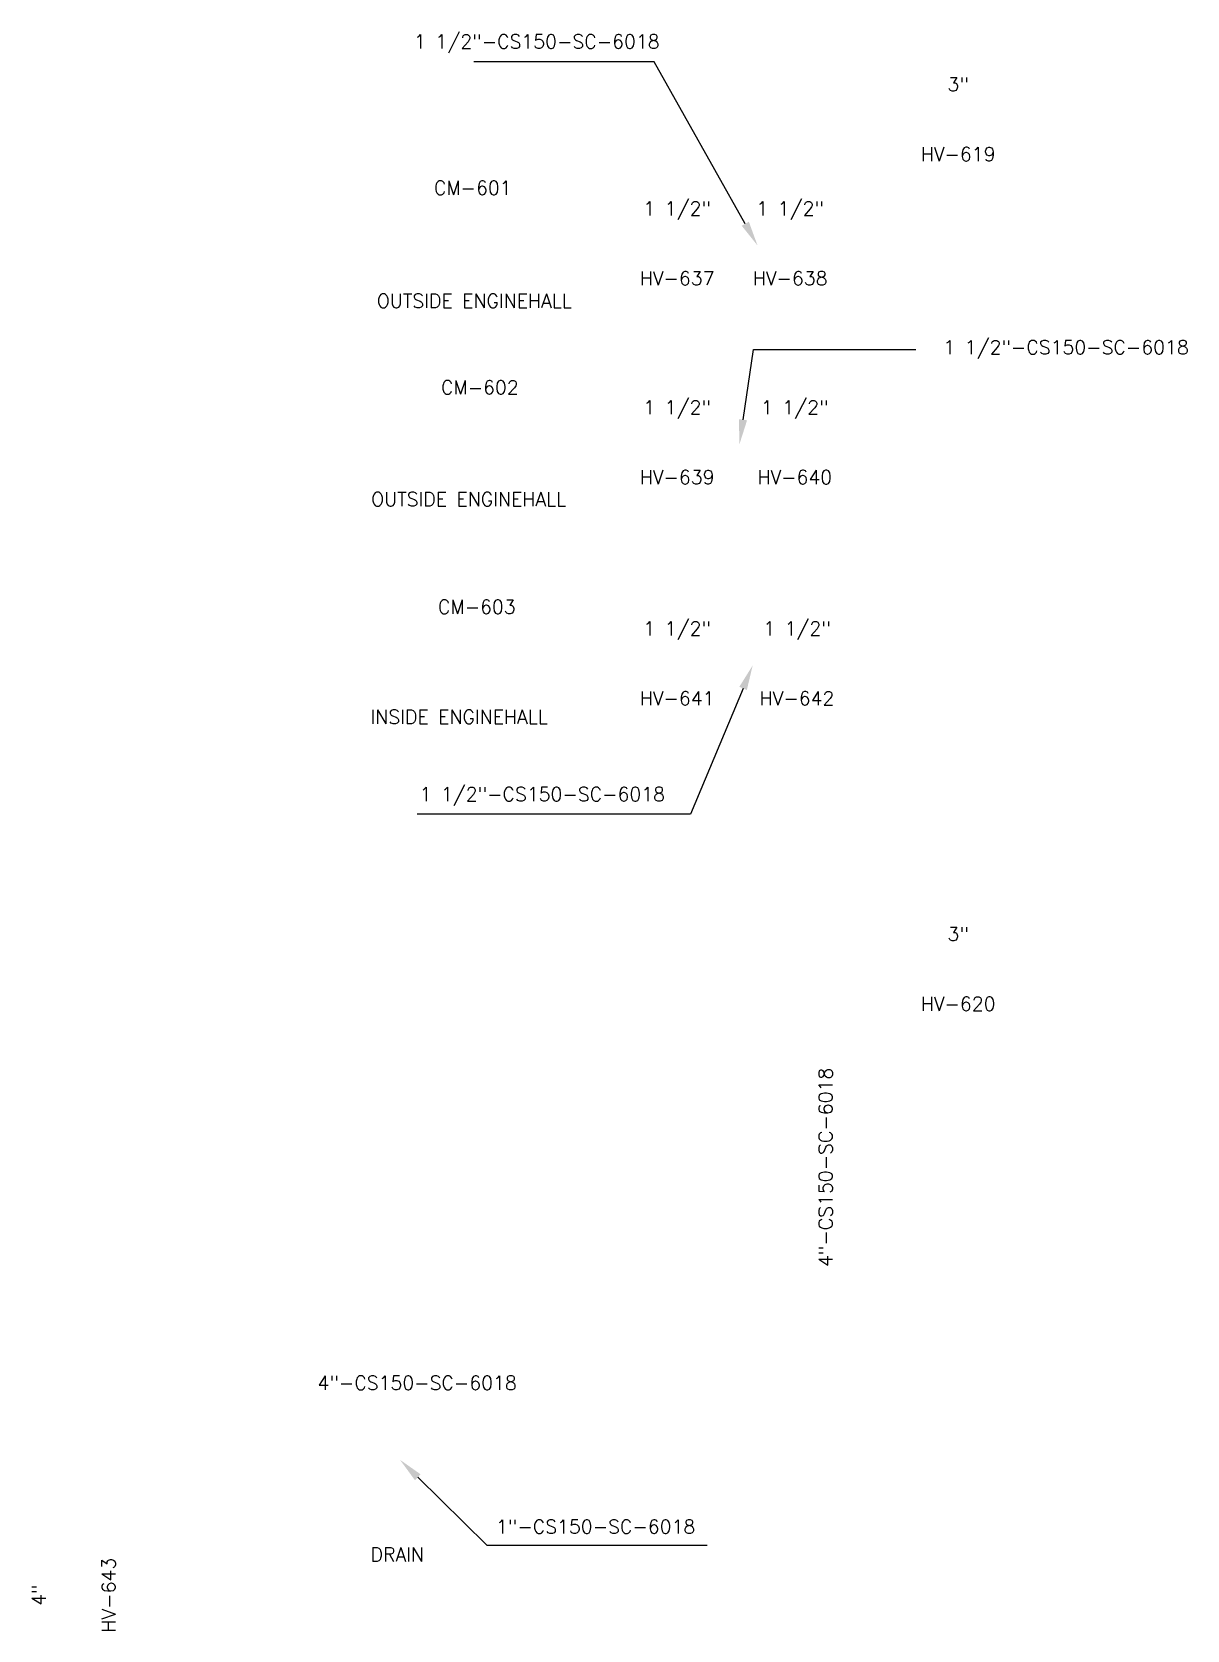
# Model space of a CAD drawing. Header units: inches. Extents: x -25.8 to 20.6, y -10.8 to 19.8.
# Drawn here: x -14.51 to -6.16, y 2.84 to 14.39 of the extents above; entities that cross this region are included whole.
import ezdxf
from ezdxf import colors
from ezdxf.entities.mleader import LeaderData, LeaderLine
from ezdxf.enums import TextEntityAlignment as Align
from ezdxf.math import Vec2, Vec3

# ---------------------------------------------------------------- set-up
doc = ezdxf.new("R2010")
doc.units = ezdxf.units.IN
doc.header["$MEASUREMENT"] = 0
doc.layers.add('Text', color=7, linetype='Continuous')
doc.styles.get("Standard").update_dxf_attribs({"font": 'romans.shx', "height": 0.1})

# ---------------------------------------------------------------- blocks, each defined once
blk = doc.blocks.new('Valve Label_block')
at = {"color": 0, "linetype": 'ByBlock', "lineweight": -2}
blk.add_attdef('#(TargetObject.Size)', text='', height=0.1, dxfattribs=at).set_placement((0, 0.1875), align=Align.BOTTOM_CENTER)
blk.add_attdef('#(TargetObject.Tag)', text='', height=0.1, dxfattribs=at).set_placement((0, -0.1875), align=Align.TOP_CENTER)
blk = doc.blocks.new('Pipeline Tag_block')
at = {"color": 0, "linetype": 'ByBlock', "lineweight": -2}
blk.add_attdef('#(TargetObject.Tag)', text='', height=0.1, dxfattribs=at).set_placement((0, 0), align=Align.MIDDLE_CENTER)
blk = doc.blocks.new('Tag_block')
at = {"color": 0, "linetype": 'ByBlock', "lineweight": -2}
blk.add_attdef('#(TargetObject.Tag)', text='', height=0.1, dxfattribs=at).set_placement((0, 0), align=Align.MIDDLE_CENTER)

msp = doc.modelspace()

# ---------------------------------------------------------------- block references
for p, values in [((-11.323, 13.267), {'#(TargetObject.Tag)': 'CM-601'}), ((-11.272, 11.824), {'#(TargetObject.Tag)': 'CM-602'}), ((-11.294, 10.238), {'#(TargetObject.Tag)': 'CM-603'})]:
    msp.add_blockref('Tag_block', p).add_auto_attribs(values)
at = {"layer": 'Text'}
for name, p, values in [('Pipeline Tag_block', (-10.86, 14.324), {'#(TargetObject.Tag)': '1 1/2"-CS150-SC-6018'}), ('Valve Label_block', (-7.815, 13.747), {'#(TargetObject.Size)': '3"', '#(TargetObject.Tag)': 'HV-619'}), ('Valve Label_block', (-9.846, 12.85), {'#(TargetObject.Size)': '1 1/2"', '#(TargetObject.Tag)': 'HV-637'}), ('Valve Label_block', (-9.029, 12.85), {'#(TargetObject.Size)': '1 1/2"', '#(TargetObject.Tag)': 'HV-638'}), ('Pipeline Tag_block', (-7.035, 12.114), {'#(TargetObject.Tag)': '1 1/2"-CS150-SC-6018'}), ('Valve Label_block', (-9.846, 11.412), {'#(TargetObject.Size)': '1 1/2"', '#(TargetObject.Tag)': 'HV-639'}), ('Valve Label_block', (-8.996, 11.412), {'#(TargetObject.Size)': '1 1/2"', '#(TargetObject.Tag)': 'HV-640'}), ('Valve Label_block', (-9.846, 9.814), {'#(TargetObject.Size)': '1 1/2"', '#(TargetObject.Tag)': 'HV-641'}), ('Valve Label_block', (-8.98, 9.814), {'#(TargetObject.Size)': '1 1/2"', '#(TargetObject.Tag)': 'HV-642'}), ('Pipeline Tag_block', (-10.821, 8.883), {'#(TargetObject.Tag)': '1 1/2"-CS150-SC-6018'}), ('Valve Label_block', (-7.815, 7.605), {'#(TargetObject.Size)': '3"', '#(TargetObject.Tag)': 'HV-620'}), ('Pipeline Tag_block', (-11.725, 4.628), {'#(TargetObject.Tag)': '4"-CS150-SC-6018'}), ('Pipeline Tag_block', (-10.435, 3.589), {'#(TargetObject.Tag)': '1"-CS150-SC-6018'})]:
    msp.add_blockref(name, p, dxfattribs=at).add_auto_attribs(values)
at = {"layer": 'Text', "rotation": 90}
for name, p, values in [('Pipeline Tag_block', (-8.773, 6.186), {'#(TargetObject.Tag)': '4"-CS150-SC-6018'}), ('Valve Label_block', (-14.192, 3.094), {'#(TargetObject.Size)': '4"', '#(TargetObject.Tag)': 'HV-643'})]:
    msp.add_blockref(name, p, dxfattribs=at).add_auto_attribs(values)

# ---------------------------------------------------------------- texts
at = {"char_height": 0.1, "attachment_point": 1}
for s, insert in [('OUTSIDE ENGINEHALL', (-12.017, 12.499)), ('OUTSIDE ENGINEHALL', (-12.058, 11.066)), ('INSIDE ENGINEHALL', (-12.062, 9.493)), ('DRAIN', (-12.062, 3.437))]:
    msp.add_mtext_dynamic_manual_height_columns(s, width=2.22053, gutter_width=0.5, heights=[0.283], dxfattribs=dict(at, insert=insert))

# ---------------------------------------------------------------- leaders
ml = msp.add_multileader_mtext('Standard')
ml.set_content('', color=256)
ml.set_leader_properties()
ml.build(insert=Vec2(0, 0))
ml.multileader.update_dxf_attribs({"text_right_attachment_type": 6, "dogleg_length": 0.36, "arrow_head_size": 0.18})
ctx = ml.context
ctx.base_point, ctx.char_height, ctx.arrow_head_size, ctx.landing_gap_size, ctx.plane_origin = Vec3(-11.407, 14.266), 0.18, 0.18, 0.09, Vec3(-9.382, 12.85)
ctx.right_attachment, ctx.text_align_type = 6, 2
notes = []
notes.append((ctx, [(1, (1, 1, 0), (-10.012, 14.176), (-1, 0), 1.214, [(0, [(-9.265, 12.85)], 0, [])])]))
ctx.mtext.insert, ctx.mtext.alignment, ctx.mtext.flow_direction = Vec3(-11.317, 14.356), 3, 5
ml = msp.add_multileader_mtext('Standard')
ml.set_content('', color=256)
ml.set_leader_properties()
ml.build(insert=Vec2(0, 0))
ml.multileader.update_dxf_attribs({"text_right_attachment_type": 6, "dogleg_length": 0.36, "arrow_head_size": 0.18})
ctx = ml.context
ctx.base_point, ctx.char_height, ctx.arrow_head_size, ctx.landing_gap_size, ctx.plane_origin = Vec3(-8.121, 12.098), 0.18, 0.18, 0.09, Vec3(-9.396, 11.412)
ctx.right_attachment = 6
notes.append((ctx, [(0, (1, 1, 0), (-9.295, 12.098), (1, 0), 1.174, [(0, [(-9.396, 11.412)], 0, [])])]))
ctx.mtext.insert, ctx.mtext.flow_direction = Vec3(-8.031, 12.188), 5
ml = msp.add_multileader_mtext('Standard')
ml.set_content('', color=256)
ml.set_leader_properties()
ml.build(insert=Vec2(0, 0))
ml.multileader.update_dxf_attribs({"text_right_attachment_type": 6, "dogleg_length": 0.36, "arrow_head_size": 0.18})
ctx = ml.context
ctx.base_point, ctx.char_height, ctx.arrow_head_size, ctx.landing_gap_size, ctx.plane_origin = Vec3(-11.814, 8.829), 0.18, 0.18, 0.09, Vec3(-6.252, 11.375)
ctx.right_attachment, ctx.text_align_type = 6, 2
notes.append((ctx, [(0, (1, 1, 0), (-9.749, 8.739), (-1, 0), 1.885, [(0, [(-9.3, 9.814)], 0, [])])]))
ctx.mtext.insert, ctx.mtext.alignment, ctx.mtext.flow_direction = Vec3(-11.724, 8.919), 3, 5
ml = msp.add_multileader_mtext('Standard')
ml.set_content('', color=256)
ml.set_leader_properties()
ml.build(insert=Vec2(0, 0))
ml.multileader.update_dxf_attribs({"text_right_attachment_type": 6, "dogleg_length": 0.36, "arrow_head_size": 0.18})
ctx = ml.context
ctx.base_point, ctx.char_height, ctx.arrow_head_size, ctx.landing_gap_size, ctx.plane_origin = Vec3(-9.629, 3.456), 0.18, 0.18, 0.09, Vec3(-11.849, 4.072)
ctx.right_attachment = 6
notes.append((ctx, [(0, (1, 1, 0), (-11.221, 3.456), (1, 0), 1.592, [(0, [(-11.849, 4.072)], 0, [])])]))
ctx.mtext.insert, ctx.mtext.flow_direction = Vec3(-9.539, 3.546), 5
for ctx, leaders in notes:
    for number, flags, end, landing, length, lines in leaders:
        leader = LeaderData()
        leader.index, (leader.has_last_leader_line, leader.has_dogleg_vector, leader.attachment_direction) = number, flags
        leader.last_leader_point, leader.dogleg_vector, leader.dogleg_length = Vec3(end), Vec3(landing), length
        for number, points, colour, breaks in lines:
            line = LeaderLine()
            line.index, line.vertices, line.color, line.breaks = number, Vec3.list(points), colors.encode_raw_color(colour), breaks
            leader.lines.append(line)
        ctx.leaders.append(leader)

doc.saveas('drawing.dxf')
